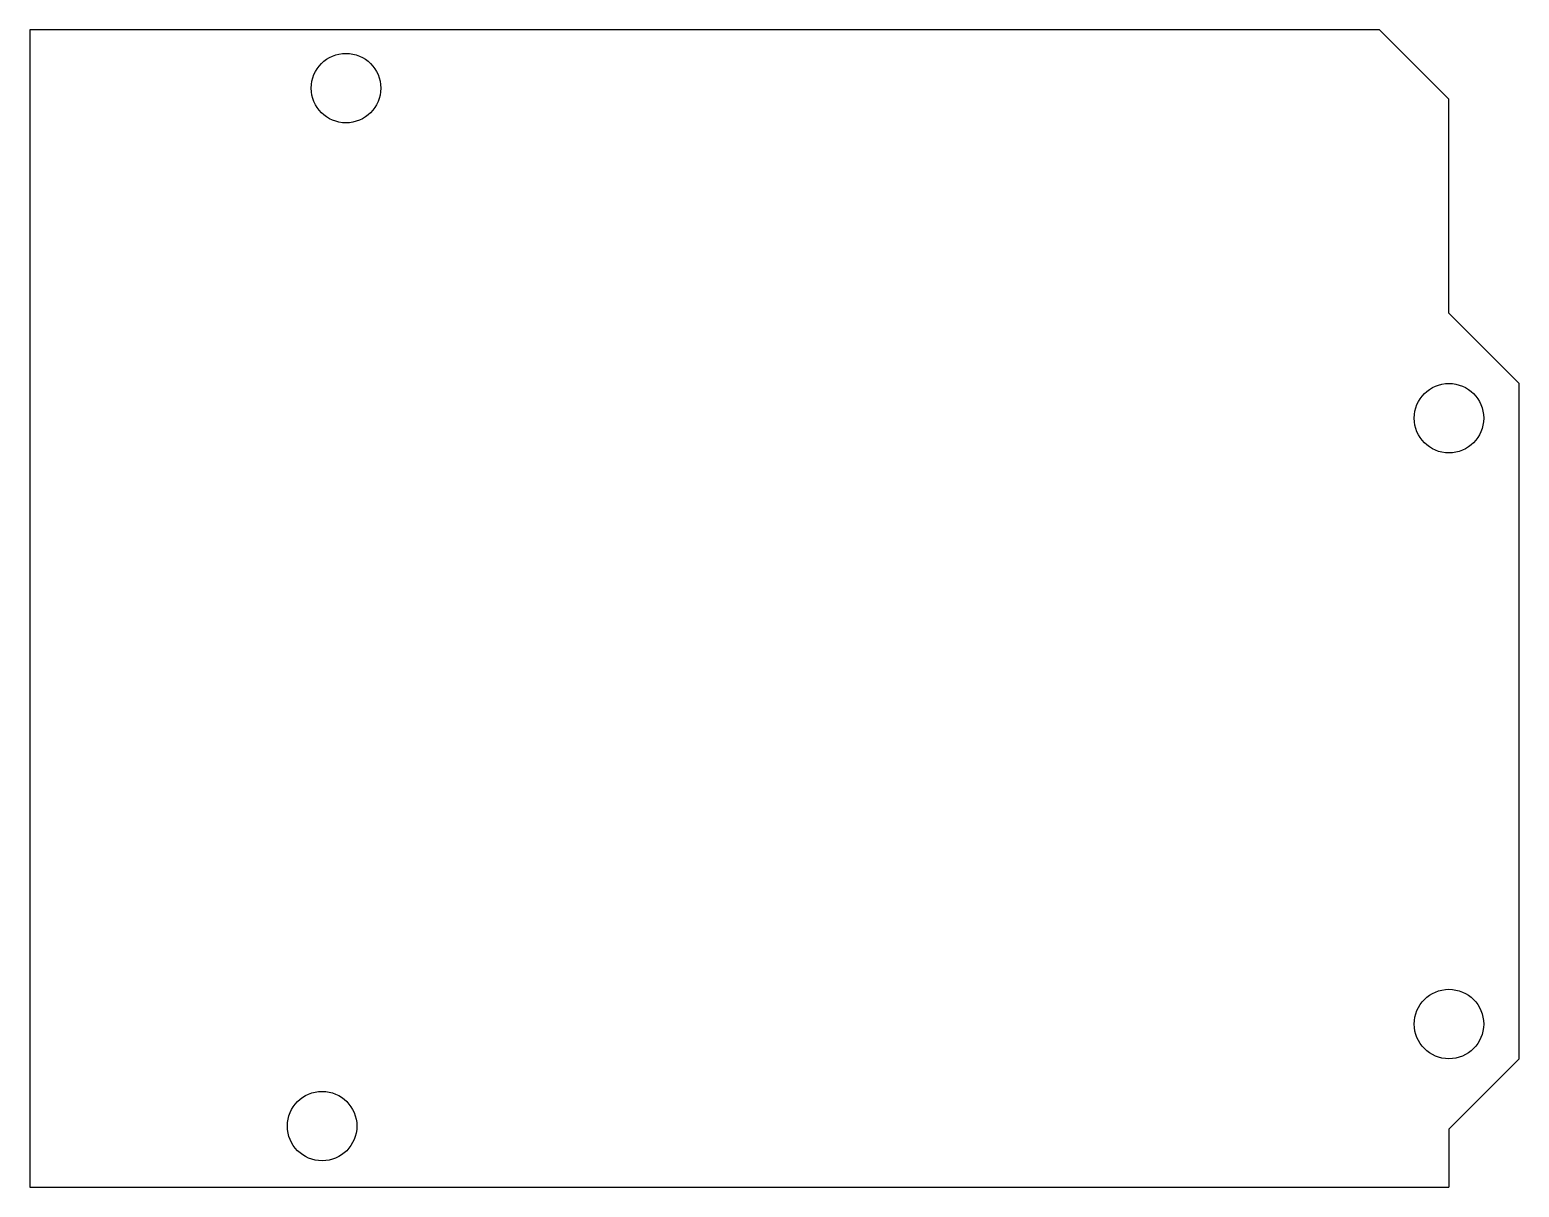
# Model space of a CAD drawing. Header units: millimetres. Extents: x 250 to 318.6, y 250 to 303.3.
import ezdxf

# ---------------------------------------------------------------- set-up
doc = ezdxf.new("R2010")
doc.units = ezdxf.units.MM

msp = doc.modelspace()

# ---------------------------------------------------------------- linework, layer by layer
for p, q in [((315.364, 300.1), (312.164, 303.3)), ((315.364, 290.25), (315.364, 300.1)), ((318.6, 287.014), (315.364, 290.25)), ((318.6, 255.914), (315.364, 252.679)), ((315.364, 252.679), (315.364, 250))]:
    msp.add_line(p, q)
for points in [[(312.164, 303.3), (250, 303.3), (250, 250), (315.364, 250)], [(318.6, 255.914), (318.6, 287.014)]]:
    msp.add_lwpolyline(points)
for centre in [(264.564, 300.614), (315.364, 285.414), (315.364, 257.514), (263.464, 252.814)]:
    msp.add_circle(centre, 1.6)

doc.saveas('drawing.dxf')
